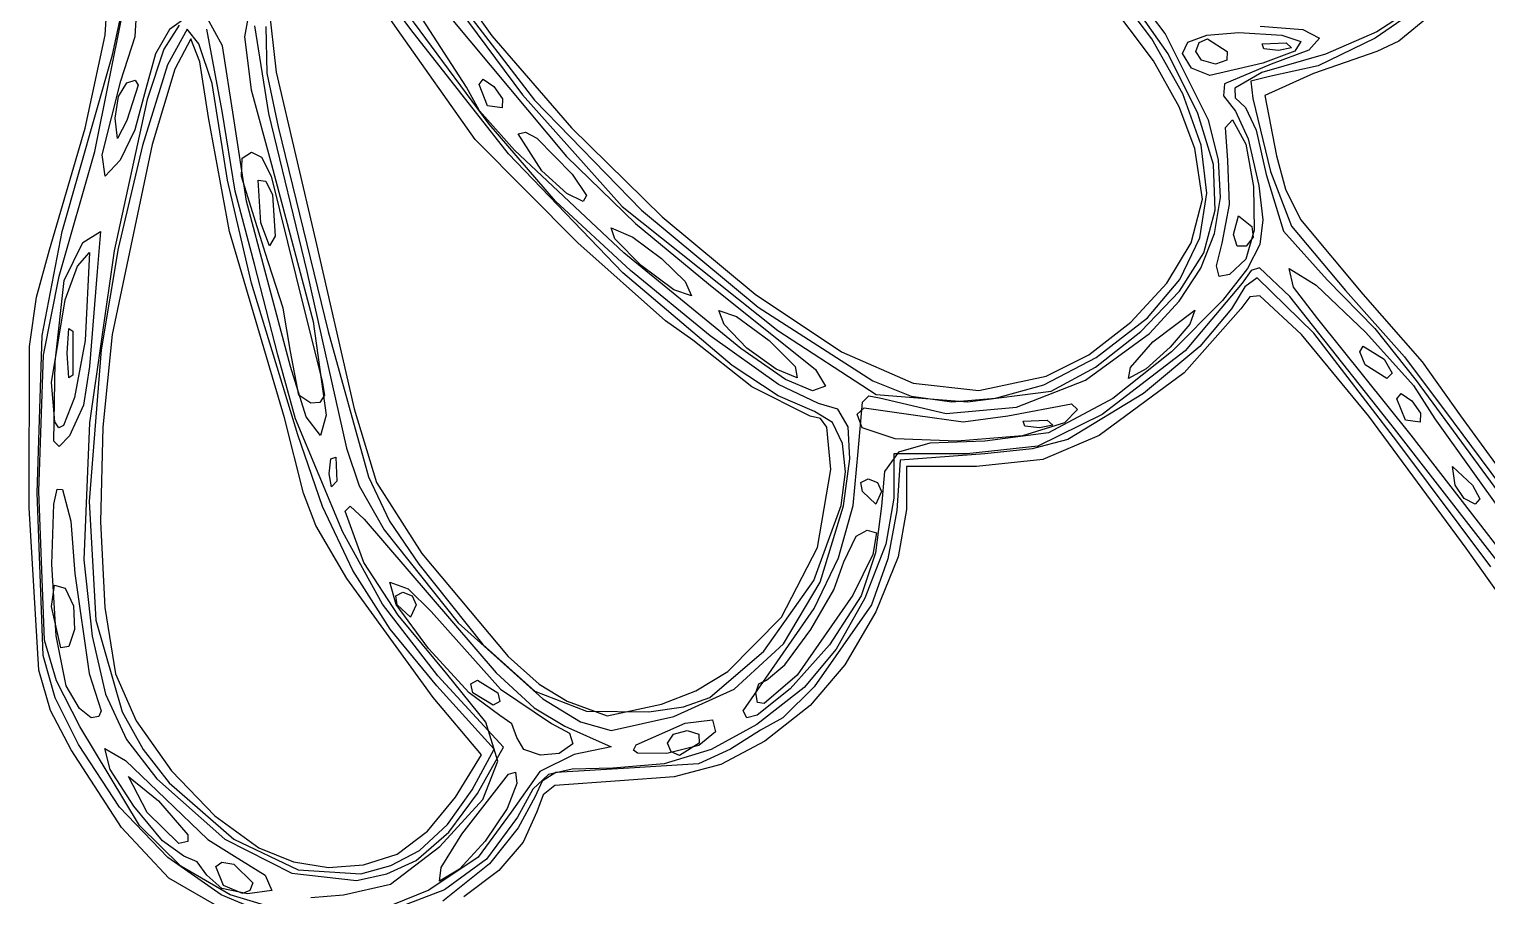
# Model space of a CAD drawing. Extents: x 3 to 111, y 1 to 177.
# Drawn here: x 3.73 to 36.45, y 67.13 to 86.58 of the extents above; entities that cross this region are included whole.
import ezdxf

# ---------------------------------------------------------------- set-up
doc = ezdxf.new("R2010")
doc.units = 0

msp = doc.modelspace()

# ---------------------------------------------------------------- linework, layer by layer
at = {"layer": 'Layer 1', "color": 4}
for p, q in [((12.508564, 86.539654), (10.769972, 88.9)), ((12.001, 86.571667), (10.577414, 88.617778)), ((12.749465, 88.368866), (14.114247, 86.426597)), ((12.297407, 86.573955), (11.226462, 88.014647)), ((12.468443, 88.248439), (14.803515, 85.101444)), ((28.963514, 85.869867), (27.32425, 88.059734)), ((29.231011, 86.478025), (27.925125, 88.214417)), ((5.437139, 86.442683), (5.52316, 87.864069)), ((29.296795, 86.025349), (28.014154, 87.85282)), ((5.604254, 86.002213), (5.926667, 87.520131)), ((13.120262, 87.523159), (15.071648, 84.98708)), ((28.927044, 86.359974), (27.942084, 87.669041)), ((6.112893, 86.41609), (6.160554, 87.295778)), ((8.719168, 87.274922), (8.564802, 86.405129)), ((9.103706, 87.140995), (9.278301, 85.61486)), ((35.157803, 87.216774), (33.944683, 86.375047)), ((34.892186, 87.10841), (33.980445, 86.51523)), ((5.203418, 83.832495), (5.827088, 86.924444)), ((7.27902, 86.853676), (6.882375, 86.572843)), ((8.072163, 86.202871), (7.726801, 86.835553)), ((13.546667, 85.275553), (12.558889, 86.802508)), ((13.206825, 86.818705), (15.790847, 83.71756)), ((35.186172, 86.892976), (34.471019, 86.308759)), ((4.990762, 84.35509), (5.437139, 86.442683)), ((5.785556, 85.415752), (6.112893, 86.41609)), ((6.882375, 86.572843), (6.564156, 86.0247)), ((7.09754, 86.66817), (6.756961, 86.127559)), ((7.276618, 86.574799), (6.836448, 85.779265)), ((7.539471, 86.250204), (7.276618, 86.574799)), ((8.061167, 84.734253), (7.722309, 86.581581)), ((8.564802, 86.405129), (8.716349, 85.219904)), ((8.787045, 86.649225), (9.104313, 84.682161)), ((9.04066, 86.639347), (9.064562, 85.590355)), ((13.744218, 84.102222), (12.001, 86.571667)), ((14.487116, 83.780546), (12.297407, 86.573955)), ((14.055486, 84.444225), (12.508564, 86.539654)), ((14.114247, 86.426597), (15.904108, 84.359743)), ((30.201855, 84.538164), (29.231011, 86.478025)), ((29.737854, 86.285685), (30.163373, 86.445315)), ((30.163373, 86.445315), (30.879906, 86.501111)), ((30.879906, 86.501111), (31.848388, 86.446942)), ((31.360164, 86.642222), (32.319823, 86.568445)), ((31.848388, 86.446942), (32.273999, 86.299711)), ((32.319823, 86.568445), (32.689334, 86.374927)), ((32.689334, 86.374927), (32.456442, 86.103391)), ((33.944683, 86.375047), (32.659676, 85.754919)), ((33.980445, 86.51523), (32.826744, 86.018988)), ((6.756961, 86.127559), (6.381385, 84.998385)), ((7.362704, 86.36), (7.004403, 85.676915)), ((7.561332, 85.841858), (7.362704, 86.36)), ((7.838091, 85.355523), (7.539471, 86.250204)), ((8.316658, 84.616756), (8.072163, 86.202871)), ((29.625294, 85.129493), (28.927044, 86.359974)), ((29.618755, 86.033861), (29.737854, 86.285685)), ((29.915556, 86.077778), (29.993565, 86.277097)), ((30.044803, 85.878458), (29.915556, 86.077778)), ((29.915556, 86.077778), (29.915556, 86.077778)), ((29.993565, 86.277097), (30.181121, 86.36)), ((30.181121, 86.36), (30.621111, 86.077778)), ((30.621111, 86.077778), (30.615053, 85.878458)), ((31.403101, 86.248288), (31.944028, 86.270555)), ((31.403101, 86.248277), (31.403101, 86.248288)), ((31.441577, 86.134402), (31.403101, 86.248277)), ((32.138508, 86.082327), (31.423686, 85.817702)), ((31.773518, 86.100048), (31.441577, 86.134402)), ((32.456442, 86.103391), (31.608889, 85.795556)), ((32.06649, 86.156595), (31.773518, 86.100048)), ((31.944028, 86.270555), (32.06649, 86.156595)), ((32.273999, 86.299711), (32.138508, 86.082327)), ((33.9757, 86.077778), (32.55693, 85.583889)), ((34.471019, 86.308759), (33.9757, 86.077778)), ((4.471417, 82.033505), (5.604254, 86.002213)), ((6.836448, 85.779265), (6.274109, 83.964548)), ((6.564156, 86.0247), (6.351653, 85.240893)), ((7.7554, 84.596111), (7.561332, 85.841858)), ((29.539864, 84.832458), (28.963514, 85.869867)), ((29.963408, 84.686212), (29.296795, 86.025349)), ((29.821482, 85.701482), (29.618755, 86.033861)), ((30.355546, 85.795556), (30.044803, 85.878458)), ((31.423686, 85.817702), (30.234005, 85.534278)), ((30.615053, 85.878458), (30.355546, 85.795556)), ((31.608889, 85.795556), (30.561626, 85.34748)), ((32.826744, 86.018988), (31.3972, 85.601813)), ((32.659676, 85.754919), (31.570981, 85.513333)), ((5.371198, 83.758509), (5.785556, 85.415752)), ((5.926667, 85.372222), (6.114433, 85.436204)), ((6.114433, 85.436204), (6.177022, 85.317557)), ((7.004403, 85.676915), (6.494539, 83.985754)), ((9.064562, 85.590355), (9.318903, 84.382582)), ((9.278301, 85.61486), (10.155862, 81.844444)), ((13.828889, 85.334594), (13.919928, 85.455684)), ((13.919928, 85.455684), (14.162852, 85.29226)), ((30.234005, 85.534278), (29.821482, 85.701482)), ((29.821482, 85.701482), (29.821482, 85.701482)), ((31.3972, 85.601813), (30.793647, 85.254812)), ((31.570981, 85.513333), (31.152953, 85.408555)), ((31.152953, 85.408555), (31.19326, 85.019444)), ((32.55693, 85.583889), (31.467778, 85.09)), ((5.66428, 84.579454), (5.733174, 85.067397)), ((5.733174, 85.067397), (5.926667, 85.372222)), ((6.177022, 85.317557), (5.926667, 84.525556)), ((6.351653, 85.240893), (6.106276, 84.320749)), ((8.184444, 83.191003), (7.838091, 85.355523)), ((8.716349, 85.219904), (9.173562, 83.537778)), ((13.841863, 84.746217), (13.546667, 85.275553)), ((14.017037, 84.854816), (13.828889, 85.334594)), ((14.162852, 85.29226), (14.35588, 85.013564)), ((14.803515, 85.101444), (17.038023, 82.599637)), ((30.03725, 83.975876), (29.625294, 85.129493)), ((30.561626, 85.34748), (30.537853, 85.083465)), ((30.537853, 85.083465), (30.804872, 84.736906)), ((30.793647, 85.254812), (30.80079, 85.036236)), ((31.467778, 85.09), (31.729482, 83.734797)), ((6.381385, 84.998385), (5.637256, 81.603416)), ((14.6281, 83.862935), (13.841863, 84.746217)), ((14.351, 84.812482), (14.017037, 84.854816)), ((14.017037, 84.854816), (14.017037, 84.854816)), ((14.35588, 85.013564), (14.351, 84.812482)), ((15.071648, 84.98708), (17.477291, 82.516066)), ((29.895566, 83.900876), (29.539864, 84.832458)), ((30.80079, 85.036236), (31.028115, 84.817847)), ((31.028115, 84.817847), (31.274482, 84.309922)), ((31.19326, 85.019444), (31.593584, 83.381873)), ((5.714953, 84.124875), (5.66428, 84.579454)), ((5.66428, 84.579454), (5.66428, 84.579454)), ((5.926667, 84.525556), (5.714953, 84.124875)), ((8.228758, 82.038905), (7.7554, 84.596111)), ((8.358763, 82.942726), (8.061167, 84.734253)), ((8.612818, 82.71876), (8.316658, 84.616756)), ((9.104313, 84.682161), (9.963974, 81.138889)), ((15.546297, 82.720807), (14.055486, 84.444225)), ((30.311295, 83.538558), (29.963408, 84.686212)), ((30.423042, 83.646042), (30.201855, 84.538164)), ((30.585905, 84.37231), (30.739261, 84.539749)), ((30.739261, 84.539749), (31.037412, 83.997213)), ((30.804872, 84.736906), (31.094196, 84.112867)), ((4.187325, 81.623027), (4.990762, 84.35509)), ((6.106276, 84.320749), (5.774122, 83.634363)), ((9.318903, 84.382582), (10.445012, 79.790044)), ((16.044662, 81.77884), (13.744218, 84.102222)), ((14.706135, 84.226874), (14.872758, 84.266192)), ((15.241045, 83.395555), (14.706135, 84.226874)), ((14.872758, 84.266192), (15.126745, 84.131886)), ((15.126745, 84.131886), (15.918741, 83.326111)), ((15.904108, 84.359743), (17.936552, 82.362352)), ((30.636904, 83.629102), (30.585905, 84.37231)), ((31.094196, 84.112867), (31.333607, 83.068716)), ((31.274482, 84.309922), (31.493395, 83.319524)), ((4.405174, 81.03285), (5.203418, 83.832495)), ((5.435578, 83.281963), (5.371198, 83.758509)), ((6.494539, 83.985754), (5.593326, 79.727778)), ((6.274109, 83.964548), (5.730617, 81.656389)), ((8.514298, 83.68522), (8.718694, 83.82)), ((8.718694, 83.82), (8.946921, 83.703172)), ((17.055829, 81.108973), (14.487116, 83.780546)), ((17.077583, 81.557919), (14.6281, 83.862935)), ((30.069454, 82.764374), (29.895566, 83.900876)), ((30.163327, 82.897398), (30.03725, 83.975876)), ((31.037412, 83.997213), (31.211393, 83.048082)), ((5.774122, 83.634363), (5.435578, 83.281963)), ((8.497067, 83.272439), (8.514298, 83.68522)), ((8.946921, 83.703172), (9.161782, 83.27673)), ((9.173562, 83.537778), (10.104718, 80.015477)), ((15.790847, 83.71756), (17.341487, 82.213309)), ((30.352083, 82.517512), (30.311295, 83.538558)), ((30.467698, 82.798691), (30.423042, 83.646042)), ((30.669674, 82.639004), (30.636904, 83.629102)), ((31.729482, 83.734797), (31.930652, 82.986123)), ((8.725346, 80.876563), (8.184444, 83.191003)), ((9.031111, 81.562222), (8.497067, 83.272439)), ((8.933875, 82.230524), (8.869622, 83.188141)), ((8.869622, 83.188141), (9.042513, 83.168514)), ((9.042513, 83.168514), (9.192238, 82.860648)), ((9.161782, 83.27673), (9.714629, 81.03927)), ((15.797764, 82.892766), (15.241045, 83.395555)), ((15.241045, 83.395555), (15.241045, 83.395555)), ((15.918741, 83.326111), (16.238623, 82.847591)), ((31.493395, 83.319524), (31.881773, 82.043982)), ((31.593584, 83.381873), (32.066876, 82.155743)), ((8.788868, 81.306374), (8.358763, 82.942726)), ((9.192238, 82.860648), (9.253701, 81.931485)), ((16.164293, 82.706627), (15.797764, 82.892766)), ((16.238623, 82.847591), (16.164293, 82.706627)), ((30.003941, 81.892337), (30.163327, 82.897398)), ((30.33554, 81.990786), (30.467698, 82.798691)), ((31.211393, 83.048082), (31.225072, 82.064484)), ((31.333607, 83.068716), (31.421724, 82.296347)), ((31.930652, 82.986123), (32.268175, 82.30277)), ((9.05293, 81.057747), (8.612818, 82.71876)), ((17.226559, 81.162109), (15.546297, 82.720807)), ((17.038023, 82.599637), (20.533441, 79.815629)), ((17.477291, 82.516066), (20.090548, 80.338559)), ((29.813989, 81.78421), (30.069454, 82.764374)), ((30.0974, 81.558195), (30.352083, 82.517512)), ((30.509436, 81.773889), (30.669674, 82.639004)), ((9.122842, 81.716125), (8.933875, 82.230524)), ((8.933875, 82.230524), (8.933875, 82.230524)), ((16.87495, 81.869976), (16.792222, 82.120757)), ((16.792222, 82.120757), (17.280181, 81.912106)), ((17.341487, 82.213309), (18.975948, 80.865085)), ((17.936552, 82.362352), (20.029082, 80.628473)), ((30.762222, 81.968899), (30.877139, 82.390228)), ((30.877139, 82.390228), (31.173502, 82.146168)), ((31.173502, 82.146168), (31.203922, 81.908548)), ((31.421724, 82.296347), (31.356615, 81.741338)), ((32.066876, 82.155743), (33.276752, 80.714404)), ((32.268175, 82.30277), (33.663275, 80.633223)), ((4.020201, 79.702372), (4.471417, 82.033505)), ((4.518453, 80.934153), (4.933132, 81.793218)), ((4.933132, 81.793218), (5.33634, 82.037574)), ((5.33634, 82.037574), (5.259606, 81.138889)), ((9.46509, 77.855456), (8.228758, 82.038905)), ((9.253701, 81.931485), (9.122842, 81.716125)), ((10.155862, 81.844444), (11.023284, 78.05584)), ((17.47016, 81.271392), (16.87495, 81.869976)), ((17.280181, 81.912106), (17.92713, 81.433768)), ((29.559508, 80.958968), (30.003941, 81.892337)), ((30.026287, 81.217001), (30.33554, 81.990786)), ((30.846477, 81.710229), (30.762222, 81.968899)), ((30.762222, 81.968899), (30.762222, 81.968899)), ((31.225072, 82.064484), (31.042316, 81.418549)), ((31.203922, 81.908548), (31.049047, 81.706178)), ((31.881773, 82.043982), (32.865015, 80.952343)), ((3.894367, 80.56025), (4.187325, 81.623027)), ((4.819256, 81.256121), (5.082173, 81.562222)), ((5.082173, 81.562222), (4.985757, 79.586667)), ((5.637256, 81.603416), (5.089183, 77.741412)), ((5.730617, 81.656389), (5.346983, 79.380529)), ((9.42975, 80.319046), (9.031111, 81.562222)), ((18.013542, 80.034119), (16.044662, 81.77884)), ((19.70289, 79.407275), (17.077583, 81.557919)), ((29.2648, 80.878984), (29.813989, 81.78421)), ((29.550503, 80.698103), (30.0974, 81.558195)), ((30.37766, 81.268789), (30.509436, 81.773889)), ((30.509436, 81.773889), (30.509436, 81.773889)), ((31.049047, 81.706178), (30.846477, 81.710229)), ((31.356615, 81.741338), (31.075312, 81.205386)), ((4.541944, 80.503219), (4.819256, 81.256121)), ((5.259606, 81.138889), (5.083106, 79.005608)), ((9.313333, 79.269838), (8.788868, 81.306374)), ((9.963974, 81.138889), (10.855399, 77.172061)), ((19.018227, 79.693957), (17.226559, 81.162109)), ((18.197838, 80.723809), (17.47016, 81.271392)), ((17.47016, 81.271392), (17.47016, 81.271392)), ((17.92713, 81.433768), (18.458331, 80.917646)), ((29.539659, 80.472009), (30.026287, 81.217001)), ((30.443932, 81.02694), (30.37766, 81.268789)), ((31.075312, 81.205386), (30.514846, 80.490184)), ((31.042316, 81.418549), (30.676176, 81.069731)), ((31.156551, 81.16305), (30.954133, 80.878508)), ((31.344974, 81.223616), (31.156551, 81.16305)), ((32.026916, 80.574444), (31.344974, 81.223616)), ((32.107578, 80.784549), (32.010977, 81.205217)), ((32.010977, 81.205217), (32.617366, 80.835457)), ((4.054838, 79.25935), (4.405174, 81.03285)), ((4.317125, 79.112107), (4.518453, 80.934153)), ((9.760197, 77.47), (8.725346, 80.876563)), ((9.595556, 79.007806), (9.05293, 81.057747)), ((9.714629, 81.03927), (10.306973, 78.669444)), ((19.511009, 79.025426), (17.055829, 81.108973)), ((18.458331, 80.917646), (18.599049, 80.595642)), ((18.975948, 80.865085), (21.377525, 78.935798)), ((28.45938, 80.004851), (29.2648, 80.878984)), ((28.830442, 80.09557), (29.559508, 80.958968)), ((30.954133, 80.878508), (29.675462, 79.355318)), ((30.676176, 81.069731), (30.443932, 81.02694)), ((31.294335, 80.997778), (31.016377, 80.793824)), ((32.568702, 79.755881), (31.294335, 80.997778)), ((32.617366, 80.835457), (33.729667, 79.772547)), ((32.865015, 80.952343), (33.93543, 79.862926)), ((3.737472, 79.454256), (3.894367, 80.56025)), ((4.233333, 78.649407), (4.541944, 80.503219)), ((18.599049, 80.595642), (18.197838, 80.723809)), ((20.029082, 80.628473), (21.962227, 79.334047)), ((28.68257, 79.791545), (29.550503, 80.698103)), ((30.514846, 80.490184), (29.369523, 79.334921)), ((31.016377, 80.793824), (30.715994, 80.303463)), ((31.125924, 80.572077), (30.929831, 80.302444)), ((31.349903, 80.594206), (31.125924, 80.572077)), ((32.291065, 79.721021), (31.349903, 80.594206)), ((34.379083, 77.611111), (32.026916, 80.574444)), ((32.652135, 80.076328), (32.107578, 80.784549)), ((33.276752, 80.714404), (34.601621, 79.21971)), ((33.663275, 80.633223), (34.996395, 79.108845)), ((9.595556, 79.341035), (9.42975, 80.319046)), ((19.329247, 79.949674), (19.208779, 80.262363)), ((19.208779, 80.262363), (19.605887, 80.131227)), ((20.090548, 80.338559), (22.664774, 78.683)), ((28.875372, 79.750485), (29.539659, 80.472009)), ((28.951295, 79.563149), (29.89315, 80.26759)), ((30.929831, 80.302444), (29.657055, 78.86347)), ((29.89315, 80.26759), (29.779968, 79.9572)), ((30.715994, 80.303463), (30.00535, 79.457465)), ((4.581032, 79.304444), (4.618945, 79.856983)), ((4.618945, 79.856983), (4.710099, 79.798333)), ((10.104718, 80.015477), (10.395117, 77.911432)), ((18.626667, 79.595867), (18.013542, 80.034119)), ((19.841849, 79.421547), (19.329247, 79.949674)), ((19.605887, 80.131227), (20.337668, 79.592286)), ((27.5171, 79.271597), (28.45938, 80.004851)), ((27.676474, 79.204895), (28.830442, 80.09557)), ((29.779968, 79.9572), (29.340112, 79.440058)), ((34.749511, 77.465755), (32.652135, 80.076328)), ((33.93543, 79.862926), (34.862835, 78.694565)), ((3.914853, 76.170175), (4.020201, 79.702372)), ((4.710099, 79.798333), (4.710099, 78.810556)), ((4.985757, 79.586667), (4.748541, 78.311358)), ((5.593326, 79.727778), (5.386894, 77.641333)), ((10.445012, 79.790044), (11.344661, 76.529683)), ((19.948745, 78.546998), (18.626667, 79.595867)), ((20.549242, 78.602917), (19.018227, 79.693957)), ((20.337668, 79.592286), (20.923803, 79.00319)), ((20.533441, 79.815629), (22.743855, 78.378877)), ((27.443424, 78.699899), (28.875372, 79.750485)), ((27.664336, 78.992879), (28.68257, 79.791545)), ((28.452217, 78.9818), (28.951295, 79.563149)), ((28.951295, 79.563149), (28.951295, 79.563149)), ((33.802808, 77.893333), (32.291065, 79.721021)), ((34.427575, 77.328889), (32.568702, 79.755881)), ((33.729667, 79.772547), (34.799324, 78.582814)), ((3.731383, 75.837471), (3.737472, 79.454256)), ((3.951111, 76.205385), (4.054838, 79.25935)), ((4.618945, 78.751906), (4.581032, 79.304444)), ((4.581032, 79.304444), (4.581032, 79.304444)), ((5.346983, 79.380529), (5.077504, 75.972682)), ((9.712403, 77.832354), (9.313333, 79.269838)), ((9.783704, 78.363705), (9.595556, 79.341035)), ((20.708907, 78.71696), (19.70289, 79.407275)), ((20.500098, 78.943569), (19.841849, 79.421547)), ((19.841849, 79.421547), (19.841849, 79.421547)), ((21.962227, 79.334047), (23.573454, 78.630144)), ((26.50794, 78.591497), (27.676474, 79.204895)), ((26.55733, 78.789008), (27.5171, 79.271597)), ((29.675462, 79.355318), (27.814191, 77.929235)), ((29.369523, 79.334921), (28.0519, 78.29193)), ((30.00535, 79.457465), (28.741017, 78.398463)), ((29.340112, 79.440058), (28.805541, 78.954785)), ((33.598449, 79.334107), (33.669529, 79.464779)), ((33.713951, 79.040998), (33.598449, 79.334107)), ((33.669529, 79.464779), (34.143228, 79.170155)), ((34.601621, 79.21971), (35.691727, 77.765865)), ((4.286736, 77.330633), (4.317125, 79.112107)), ((4.317125, 79.112107), (4.317125, 79.112107)), ((5.083106, 79.005608), (4.951802, 78.13533)), ((9.948333, 77.878452), (9.595556, 79.007806)), ((20.542105, 78.349845), (19.511009, 79.025426)), ((20.970738, 78.75147), (20.500098, 78.943569)), ((20.923803, 79.00319), (20.970738, 78.75147)), ((21.377525, 78.935798), (21.608024, 78.561807)), ((26.666539, 78.456463), (27.664336, 78.992879)), ((29.657055, 78.86347), (27.748634, 77.458655)), ((28.408212, 78.74), (28.452217, 78.9818)), ((28.805541, 78.954785), (28.408212, 78.74)), ((34.200101, 78.74), (33.713951, 79.040998)), ((33.713951, 79.040998), (33.713951, 79.040998)), ((34.143228, 79.170155), (34.325318, 78.854494)), ((34.325318, 78.854494), (34.200101, 78.74)), ((34.996395, 79.108845), (35.853508, 77.896204)), ((4.311016, 77.766353), (4.233333, 78.649407)), ((4.233333, 78.649407), (4.233333, 78.649407)), ((4.710099, 78.810556), (4.618945, 78.751906)), ((10.306973, 78.669444), (10.358513, 78.365515)), ((21.263861, 77.893333), (19.948745, 78.546998)), ((21.447547, 78.175556), (20.549242, 78.602917)), ((21.311796, 78.457778), (20.708907, 78.71696)), ((21.608024, 78.561807), (21.311796, 78.457778)), ((22.664774, 78.683), (23.52574, 78.340315)), ((23.573454, 78.630144), (25.044557, 78.465539)), ((25.044557, 78.465539), (26.55733, 78.789008)), ((25.423971, 78.29512), (26.50794, 78.591497)), ((25.889965, 78.092088), (27.443424, 78.699899)), ((26.50794, 78.591497), (26.50794, 78.591497)), ((26.55733, 78.789008), (26.55733, 78.789008)), ((34.799324, 78.582814), (35.277778, 77.832588)), ((34.862835, 78.694565), (37.176411, 75.536137)), ((4.748541, 78.311358), (4.50319, 77.679129)), ((10.050463, 78.185525), (9.783704, 78.363705)), ((9.783704, 78.363705), (9.783704, 78.363705)), ((10.257538, 78.195168), (10.050463, 78.185525)), ((10.358513, 78.365515), (10.257538, 78.195168)), ((21.360115, 77.99609), (20.542105, 78.349845)), ((22.339193, 77.096578), (22.432482, 78.208263)), ((22.432482, 78.208263), (22.575841, 78.350467)), ((22.575841, 78.350467), (22.816688, 78.300114)), ((22.743855, 78.378877), (24.792206, 78.216555)), ((22.816688, 78.300114), (24.314537, 77.950883)), ((23.52574, 78.340315), (24.437688, 78.211207)), ((24.437688, 78.211207), (25.423971, 78.29512)), ((24.792206, 78.216555), (26.666539, 78.456463)), ((28.0519, 78.29193), (26.613728, 77.518078)), ((26.666539, 78.456463), (26.666539, 78.456463)), ((28.741017, 78.398463), (27.041989, 77.36715)), ((34.431111, 78.279038), (34.52215, 78.400128)), ((34.61926, 77.79926), (34.431111, 78.279038)), ((34.52215, 78.400128), (34.765073, 78.236705)), ((34.765073, 78.236705), (34.958103, 77.958009)), ((4.951802, 78.13533), (4.640492, 77.453386)), ((9.948334, 77.878452), (9.948333, 77.878452)), ((10.268311, 77.455889), (9.948334, 77.878452)), ((10.395117, 77.911432), (10.268311, 77.455889)), ((11.023284, 78.05584), (11.528889, 76.405281)), ((21.489519, 77.836789), (21.263861, 77.893333)), ((21.762824, 77.747154), (21.360115, 77.99609)), ((21.88205, 78.050045), (21.447547, 78.175556)), ((22.114084, 77.64943), (21.88205, 78.050045)), ((22.317719, 77.932953), (22.474694, 78.079974)), ((22.425062, 77.629887), (22.317719, 77.932953)), ((22.474694, 78.079974), (23.623188, 77.915812)), ((23.623188, 77.915812), (24.692821, 77.761638)), ((24.314537, 77.950883), (25.889965, 78.092088)), ((24.692821, 77.761638), (25.695924, 77.89727)), ((25.695924, 77.89727), (27.127764, 78.166887)), ((27.814191, 77.929235), (26.372075, 77.215357)), ((27.257501, 78.040475), (26.968837, 77.743256)), ((27.127764, 78.166887), (27.257501, 78.040475)), ((35.981493, 74.93), (33.802808, 77.893333)), ((34.958103, 77.958009), (34.953222, 77.756927)), ((35.853508, 77.896204), (37.401785, 75.776667)), ((4.396624, 77.628036), (4.311016, 77.766353)), ((4.50319, 77.679129), (4.396624, 77.628036)), ((5.089183, 77.741412), (4.961196, 74.670516)), ((5.386894, 77.641333), (5.331968, 75.519215)), ((9.888765, 76.162123), (9.46509, 77.855456)), ((10.770737, 75.287683), (9.712403, 77.832354)), ((21.632139, 77.642595), (21.489519, 77.836789)), ((21.724913, 76.693889), (21.632139, 77.642595)), ((21.989468, 77.280633), (21.762824, 77.747154)), ((22.152429, 76.937587), (22.114084, 77.64943)), ((23.165543, 77.382279), (22.425062, 77.629896)), ((22.425062, 77.629896), (22.425062, 77.629887)), ((26.968837, 77.743256), (26.026508, 77.453655)), ((26.04088, 77.781621), (26.581806, 77.803889)), ((26.04088, 77.78161), (26.04088, 77.781621)), ((26.079355, 77.667735), (26.04088, 77.78161)), ((26.411296, 77.633381), (26.079355, 77.667735)), ((26.704267, 77.689929), (26.411296, 77.633381)), ((26.581806, 77.803889), (26.704267, 77.689929)), ((37.186853, 73.987434), (34.379083, 77.611111)), ((34.953222, 77.756927), (34.61926, 77.79926)), ((34.61926, 77.79926), (34.61926, 77.79926)), ((35.277778, 77.832588), (36.855933, 75.627746)), ((35.691727, 77.765865), (37.374472, 75.494444)), ((4.403995, 77.213491), (4.286736, 77.330633)), ((4.640492, 77.453386), (4.403995, 77.213491)), ((10.312936, 75.862341), (9.760197, 77.47)), ((22.050269, 76.644893), (21.989468, 77.280633)), ((24.562384, 77.328431), (23.165543, 77.382279)), ((23.947109, 77.283708), (23.245768, 77.087129)), ((25.182204, 77.328889), (23.947109, 77.283708)), ((26.026508, 77.453655), (24.562384, 77.328431)), ((26.372075, 77.215357), (24.780302, 77.046667)), ((26.613728, 77.518078), (25.182204, 77.328889)), ((27.041989, 77.36715), (26.242245, 77.159772)), ((27.748634, 77.458655), (26.481879, 76.919054)), ((36.540748, 74.506667), (34.427575, 77.328889)), ((37.109146, 74.422635), (34.749511, 77.465755)), ((10.464503, 76.599816), (10.498854, 76.931757)), ((10.498854, 76.931757), (10.612732, 76.970232)), ((10.612732, 76.970232), (10.635013, 76.429306)), ((10.855399, 77.172061), (11.138295, 76.327208)), ((22.005864, 75.878391), (22.152429, 76.937587)), ((22.22337, 75.884235), (22.339193, 77.096578)), ((23.245768, 77.087129), (22.932094, 76.6476)), ((24.780302, 77.046667), (23.142222, 77.046667)), ((23.142222, 77.046667), (23.142222, 76.049508)), ((23.283333, 76.905556), (23.20365, 75.776667)), ((25.182861, 77.046667), (23.283333, 76.905556)), ((26.481879, 76.919054), (24.996967, 76.764444)), ((26.242245, 77.159772), (25.182861, 77.046667)), ((10.464504, 76.599816), (10.464503, 76.599816)), ((10.521052, 76.306844), (10.464504, 76.599816)), ((21.425327, 74.94515), (21.724913, 76.693889)), ((21.955445, 75.8883), (22.050269, 76.644893)), ((22.932094, 76.6476), (22.86, 75.873568)), ((24.996967, 76.764444), (23.424444, 76.764444)), ((23.424444, 76.764444), (23.424444, 75.799854)), ((35.740162, 76.341111), (35.675412, 76.764444)), ((35.675412, 76.764444), (36.124444, 76.341111)), ((4.284495, 75.920096), (4.363816, 76.256677)), ((4.363816, 76.256677), (4.483406, 76.242356)), ((4.483406, 76.242356), (4.664078, 75.532454)), ((10.635013, 76.429306), (10.521052, 76.306844)), ((11.138295, 76.327208), (11.699641, 75.340533)), ((11.344661, 76.529683), (11.822817, 75.536882)), ((11.528889, 76.405281), (12.547317, 74.810284)), ((22.401276, 76.399319), (22.561122, 76.482222)), ((22.436667, 76.2), (22.401276, 76.399319)), ((22.561122, 76.482222), (22.772205, 76.399319)), ((22.772205, 76.399319), (22.86, 76.2)), ((35.939076, 76.042132), (35.740162, 76.341111)), ((35.740162, 76.341111), (35.740162, 76.341111)), ((36.124444, 76.341111), (36.294706, 76.037942)), ((4.042648, 72.523534), (3.914853, 76.170175)), ((4.072741, 72.866015), (3.951111, 76.205385)), ((4.239989, 74.573311), (4.284495, 75.920096)), ((5.077504, 75.972682), (5.227514, 73.313397)), ((10.166464, 75.436897), (9.888765, 76.162123)), ((22.735545, 75.917778), (22.436667, 76.2)), ((22.436667, 76.2), (22.436667, 76.2)), ((22.86, 76.2), (22.735545, 75.917778)), ((23.142222, 76.049508), (22.961131, 75.01511)), ((36.189195, 75.917778), (35.939076, 76.042132)), ((36.294706, 76.037942), (36.189195, 75.917778)), ((3.947945, 72.194412), (3.731383, 75.837471)), ((10.99321, 74.430334), (10.312936, 75.862341)), ((10.825647, 75.762528), (10.934942, 75.875118)), ((11.239362, 74.604572), (10.825647, 75.762528)), ((10.934942, 75.875118), (11.253646, 75.583567)), ((11.253646, 75.583567), (14.213483, 72.13207)), ((21.339801, 74.20601), (21.955445, 75.8883)), ((21.487564, 74.169185), (22.005864, 75.878391)), ((21.894081, 74.712684), (22.22337, 75.884235)), ((22.86, 75.873568), (22.726365, 74.8224)), ((23.20365, 75.776667), (23.004975, 74.689229)), ((23.424444, 75.799854), (23.234138, 74.737379)), ((4.664078, 75.532454), (4.759432, 74.360659)), ((5.331968, 75.519215), (5.426261, 73.596378)), ((10.860319, 74.24721), (10.166464, 75.436897)), ((11.662088, 73.673369), (10.770737, 75.287683)), ((11.699641, 75.340533), (13.363188, 73.255827)), ((11.822817, 75.536882), (12.474797, 74.570596)), ((22.29542, 75.199313), (22.538095, 75.331508)), ((22.538095, 75.331508), (22.750804, 75.274382)), ((22.750804, 75.274382), (22.666578, 74.78999)), ((20.618293, 73.383635), (21.425327, 74.94515)), ((22.013333, 74.62507), (22.29542, 75.199313)), ((22.961131, 75.01511), (22.491132, 73.807906)), ((37.688348, 72.527935), (35.981493, 74.93)), ((4.961196, 74.670516), (5.142863, 72.954309)), ((12.016569, 73.423788), (11.239362, 74.604572)), ((12.547317, 74.810284), (14.483799, 72.495495)), ((21.34992, 73.578212), (21.894081, 74.712684)), ((21.789828, 73.993416), (22.013333, 74.62507)), ((22.666578, 74.78999), (22.218487, 73.875138)), ((22.726365, 74.8224), (22.405071, 73.857652)), ((23.004975, 74.689229), (22.639205, 73.66)), ((23.234138, 74.737379), (22.736344, 73.501062)), ((4.336555, 72.960169), (4.239989, 74.573311)), ((4.759432, 74.360659), (5.078126, 72.112708)), ((11.836565, 73.10976), (10.99321, 74.430334)), ((12.474797, 74.570596), (13.91148, 72.765944)), ((4.233333, 73.622371), (4.303889, 74.101989)), ((4.303889, 74.101989), (4.53945, 74.031218)), ((4.53945, 74.031218), (4.7279, 73.631785)), ((12.798294, 71.575182), (10.860319, 74.24721)), ((11.971008, 73.667251), (11.826533, 74.168474)), ((11.826533, 74.168474), (12.23508, 74.019836)), ((11.959054, 73.859319), (12.1189, 73.942222)), ((12.1189, 73.942222), (12.329982, 73.859319)), ((12.23508, 74.019836), (12.757934, 73.509338)), ((20.224293, 72.620686), (21.339801, 74.20601)), ((20.659127, 72.783896), (21.487564, 74.169185)), ((21.273083, 73.103621), (21.789828, 73.993416)), ((4.445, 72.692466), (4.233333, 73.622371)), ((4.7279, 73.631785), (4.751117, 73.101313)), ((12.902591, 72.064406), (11.662088, 73.673369)), ((11.994444, 73.66), (11.959054, 73.859319)), ((12.69751, 72.675393), (11.971008, 73.667251)), ((12.293323, 73.377778), (11.994444, 73.66)), ((11.994444, 73.66), (11.994444, 73.66)), ((12.417778, 73.66), (12.293323, 73.377778)), ((12.329982, 73.859319), (12.417778, 73.66)), ((22.218487, 73.875138), (20.967176, 72.075054)), ((22.639205, 73.66), (21.350931, 71.819378)), ((22.405071, 73.857652), (21.691085, 72.757752)), ((22.491132, 73.807906), (21.842134, 72.65929)), ((5.227514, 73.313397), (5.819666, 71.258791)), ((5.426261, 73.596378), (5.667488, 72.107778)), ((13.106803, 72.109457), (12.016569, 73.423788)), ((12.757934, 73.509338), (14.311717, 71.760594)), ((19.413619, 72.161297), (20.618293, 73.383635)), ((20.589481, 72.477105), (21.34992, 73.578212)), ((22.736344, 73.501062), (22.040749, 72.313669)), ((4.560856, 71.838834), (4.336555, 72.960169)), ((4.751117, 73.101313), (4.622234, 72.723902)), ((12.878548, 71.836399), (11.836565, 73.10976)), ((13.363188, 73.255827), (15.257046, 71.546171)), ((20.693754, 72.309949), (21.273083, 73.103621)), ((4.345914, 71.954648), (4.072741, 72.866015)), ((4.622234, 72.723902), (4.445, 72.692466)), ((4.445, 72.692466), (4.445, 72.692466)), ((5.142863, 72.954309), (5.444856, 71.655015)), ((13.605075, 71.680422), (12.69751, 72.675393)), ((13.91148, 72.765944), (15.083303, 71.719404)), ((19.553427, 71.763414), (20.659127, 72.783896)), ((21.691085, 72.757752), (20.813647, 71.768457)), ((21.842134, 72.65929), (21.124047, 71.800655)), ((4.314965, 71.572455), (4.042648, 72.523534)), ((14.483799, 72.495495), (15.176809, 71.874705)), ((19.00846, 71.578978), (20.224293, 72.620686)), ((19.755556, 71.277661), (20.589481, 72.477105)), ((20.224293, 72.620686), (20.224293, 72.620686)), ((20.282497, 71.966667), (20.693754, 72.309949)), ((22.040749, 72.313669), (21.257038, 71.397966)), ((4.20952, 71.287291), (3.947945, 72.194412)), ((5.078126, 72.112708), (5.344235, 71.276152)), ((5.667488, 72.107778), (6.133269, 71.05589)), ((14.375181, 70.458999), (12.902591, 72.064406)), ((13.98234, 71.021999), (13.106803, 72.109457)), ((14.213483, 72.13207), (15.068327, 71.346741)), ((18.696481, 71.724806), (19.413619, 72.161297)), ((20.967176, 72.075054), (20.225997, 71.442989)), ((4.868333, 70.929472), (4.345914, 71.954648)), ((4.861765, 71.331157), (4.560856, 71.838834)), ((4.560856, 71.838834), (4.560856, 71.838834)), ((5.444856, 71.655015), (5.913506, 70.63308)), ((14.165342, 70.417913), (12.878548, 71.836399)), ((14.292739, 71.169863), (13.605075, 71.680422)), ((13.647494, 71.883764), (13.795577, 71.966667)), ((13.687778, 71.684444), (13.647494, 71.883764)), ((14.144423, 71.402222), (13.687778, 71.684444)), ((13.687778, 71.684444), (13.687778, 71.684444)), ((13.795577, 71.966667), (14.252222, 71.684444)), ((14.252222, 71.684444), (14.292506, 71.485125)), ((14.311717, 71.760594), (15.455765, 70.990954)), ((15.083303, 71.719404), (16.241896, 71.269381)), ((15.176809, 71.874705), (15.804444, 71.491292)), ((17.921111, 71.430092), (18.696481, 71.724806)), ((18.203333, 71.148626), (19.553427, 71.763414)), ((20.037778, 71.684444), (20.109664, 71.883764)), ((20.079316, 71.461482), (20.037778, 71.684444)), ((20.037778, 71.684444), (20.037778, 71.684444)), ((21.124047, 71.800655), (20.064566, 70.969366)), ((20.813647, 71.768457), (20.069542, 71.178761)), ((20.109664, 71.883764), (20.282497, 71.966667)), ((21.350931, 71.819378), (20.647049, 71.120875)), ((4.837006, 70.524678), (4.314965, 71.572455)), ((5.125301, 71.12), (4.861765, 71.331157)), ((13.884366, 70.28861), (12.798294, 71.575182)), ((14.292506, 71.485125), (14.144423, 71.402222)), ((15.068327, 71.346741), (15.75629, 70.930158)), ((15.257046, 71.546171), (16.106281, 71.028307)), ((15.804444, 71.491292), (16.70331, 71.166652)), ((16.70331, 71.166652), (17.921111, 71.430092)), ((17.638889, 71.254281), (18.41521, 71.365224)), ((17.921111, 71.430092), (17.921111, 71.430092)), ((18.41521, 71.365224), (19.00846, 71.578978)), ((20.225997, 71.442989), (20.079316, 71.461482)), ((21.257038, 71.397966), (20.240209, 70.59784)), ((4.67486, 70.404934), (4.20952, 71.287291)), ((5.293759, 71.147535), (5.125301, 71.12)), ((5.344235, 71.276152), (5.293759, 71.147535)), ((5.819666, 71.258791), (6.288625, 70.413279)), ((6.133269, 71.05589), (6.926981, 69.931967)), ((14.253335, 70.147819), (13.98234, 71.021999)), ((14.563103, 70.987142), (14.292739, 71.169863)), ((16.106281, 71.028307), (16.792222, 70.83979)), ((16.241896, 71.269381), (17.638889, 71.254281)), ((16.792222, 70.83979), (18.203333, 71.148626)), ((17.356667, 70.515463), (18.451795, 70.998749)), ((18.203333, 71.148626), (18.203333, 71.148626)), ((18.451795, 70.998749), (19.066252, 71.074624)), ((19.066252, 71.074624), (19.135616, 70.807052)), ((19.840235, 71.124074), (19.755556, 71.277661)), ((19.755556, 71.277661), (19.755556, 71.277661)), ((20.069542, 71.178761), (19.840235, 71.124074)), ((20.647049, 71.120875), (20.14289, 70.840783)), ((6.210111, 68.701381), (4.868333, 70.929472)), ((14.675556, 70.675974), (14.563103, 70.987142)), ((14.8359, 70.408009), (14.675556, 70.675974)), ((14.675556, 70.675974), (14.675556, 70.675974)), ((15.455765, 70.990954), (15.85958, 70.777139)), ((15.75629, 70.930158), (16.792222, 70.469235)), ((15.85958, 70.777139), (15.932998, 70.535236)), ((18.062222, 70.555556), (18.191469, 70.754875)), ((18.191469, 70.754875), (18.502211, 70.837778)), ((18.502211, 70.837778), (18.761717, 70.754875)), ((19.135616, 70.807052), (18.760675, 70.503137)), ((18.761717, 70.754875), (18.767778, 70.555556)), ((20.064566, 70.969366), (19.038328, 70.408285)), ((20.14289, 70.840783), (19.473333, 70.414444)), ((5.800337, 68.662903), (4.67486, 70.404934)), ((5.757429, 69.115334), (4.837006, 70.524678)), ((5.552843, 69.9594), (5.430631, 70.435817)), ((5.430631, 70.435817), (5.892302, 70.16551)), ((5.913506, 70.63308), (6.595144, 69.748953)), ((6.288625, 70.413279), (6.876614, 69.664981)), ((13.67323, 69.504117), (14.165342, 70.417913)), ((13.793212, 69.423523), (14.375181, 70.458999)), ((15.207928, 70.283031), (14.8359, 70.408009)), ((15.932998, 70.535236), (15.62813, 70.31934)), ((16.792222, 70.469235), (15.964379, 70.300729)), ((17.293501, 70.397551), (17.356667, 70.515463)), ((17.386381, 70.32631), (17.293501, 70.397551)), ((17.356667, 70.515463), (17.356667, 70.515463)), ((19.038328, 70.408285), (17.982737, 70.091003)), ((18.760675, 70.503137), (18.040488, 70.323766)), ((18.140232, 70.356236), (18.062222, 70.555556)), ((18.062222, 70.555556), (18.062222, 70.555556)), ((18.327789, 70.273333), (18.140232, 70.356236)), ((18.767778, 70.555556), (18.327789, 70.273333)), ((19.473333, 70.414444), (18.754714, 70.090104)), ((20.240209, 70.59784), (19.258898, 70.076799)), ((5.892302, 70.16551), (6.788468, 69.301814)), ((13.299114, 69.341653), (13.884366, 70.28861)), ((13.91158, 69.285507), (14.253335, 70.147819)), ((15.964379, 70.300729), (15.192425, 69.912758)), ((15.62813, 70.31934), (15.207928, 70.283031)), ((17.982737, 70.091003), (16.835202, 69.991111)), ((18.754714, 70.090104), (17.200017, 69.991111)), ((18.040488, 70.323766), (17.386381, 70.32631)), ((19.258898, 70.076799), (18.210132, 69.794071)), ((6.079052, 69.138352), (5.552843, 69.9594)), ((6.382458, 68.993405), (5.958469, 69.803622)), ((5.958469, 69.803622), (6.632222, 69.259899)), ((6.595144, 69.748953), (8.124146, 68.40007)), ((6.926981, 69.931967), (7.896575, 68.920172)), ((13.446178, 68.509444), (14.490677, 69.854382)), ((14.490677, 69.854382), (14.644644, 69.901857)), ((15.192425, 69.912758), (14.553268, 69.003333)), ((14.644644, 69.901857), (14.675556, 69.645877)), ((15.385963, 69.846606), (15.039416, 69.519409)), ((15.244506, 69.699019), (15.086774, 69.356111)), ((15.55301, 69.890223), (15.244506, 69.699019)), ((15.921012, 69.97127), (15.385963, 69.846606)), ((16.990939, 69.708889), (15.533465, 69.601886)), ((17.200017, 69.991111), (15.55301, 69.890223)), ((16.835202, 69.991111), (15.921012, 69.97127)), ((18.210132, 69.794071), (16.990939, 69.708889)), ((6.876614, 69.664981), (8.322088, 68.397072)), ((13.123961, 68.726578), (13.67323, 69.504117)), ((13.149236, 68.554607), (13.793212, 69.423523)), ((14.675556, 69.645877), (14.462685, 69.083021)), ((15.039416, 69.519409), (14.690731, 68.891968)), ((15.266094, 69.392271), (15.126068, 69.011145)), ((15.533465, 69.601886), (15.266094, 69.392271)), ((6.840574, 67.984944), (5.757429, 69.115334)), ((6.724606, 68.360971), (6.079052, 69.138352)), ((6.632222, 69.259899), (7.291925, 68.49592)), ((6.788468, 69.301814), (7.740625, 68.393395)), ((12.672587, 68.575726), (13.299114, 69.341653)), ((12.948868, 68.233654), (13.91158, 69.285507)), ((14.462685, 69.083021), (13.963502, 68.353006)), ((15.086774, 69.356111), (14.707131, 68.649827)), ((7.088014, 68.297778), (6.382458, 68.993405)), ((6.382458, 68.993405), (6.382458, 68.993405)), ((7.896575, 68.920172), (8.89, 68.204667)), ((12.49443, 68.140382), (13.123961, 68.726578)), ((14.553268, 69.003333), (13.806746, 67.99462)), ((14.690731, 68.891968), (13.995118, 67.945498)), ((15.126068, 69.011145), (14.822606, 68.331909)), ((6.867106, 67.524578), (5.800337, 68.662903)), ((7.138351, 67.791404), (6.210111, 68.701381)), ((7.291925, 68.49592), (7.290391, 68.342015)), ((7.740625, 68.393395), (8.336912, 68.015556)), ((8.124146, 68.40007), (9.63043, 67.637345)), ((8.322088, 68.397072), (9.770145, 67.712213)), ((11.988096, 68.064016), (12.672587, 68.575726)), ((12.418188, 67.91958), (13.149236, 68.554607)), ((12.978655, 67.761997), (13.446178, 68.509444)), ((13.446178, 68.509444), (13.446178, 68.509444)), ((14.707131, 68.649827), (14.062952, 67.843442)), ((7.204854, 68.015556), (6.724606, 68.360971)), ((7.290391, 68.342015), (7.088014, 68.297778)), ((8.89, 68.204667), (9.664819, 67.892248)), ((11.232036, 67.821097), (11.988096, 68.064016)), ((11.844866, 67.388334), (12.948868, 68.233654)), ((11.848867, 67.804797), (12.49443, 68.140382)), ((11.988096, 68.064016), (11.988096, 68.064016)), ((12.49443, 68.140382), (12.49443, 68.140382)), ((13.963502, 68.353006), (13.38715, 67.720735)), ((14.822606, 68.331909), (14.271005, 67.691014)), ((8.038339, 67.147486), (6.840574, 67.984944)), ((8.24606, 67.151414), (7.138351, 67.791404)), ((7.50312, 67.891201), (7.204854, 68.015556)), ((7.722059, 67.592222), (7.50312, 67.891201)), ((7.918092, 67.786671), (8.059117, 67.878499)), ((8.09037, 67.357038), (7.918092, 67.786671)), ((8.059117, 67.878499), (8.325556, 67.835393)), ((8.325556, 67.835393), (8.748889, 67.420916)), ((8.336912, 68.015556), (9.031111, 67.592222)), ((9.664819, 67.892248), (10.451554, 67.764116)), ((10.451554, 67.764116), (11.232036, 67.821097)), ((11.17589, 67.622589), (11.848867, 67.804797)), ((11.761588, 67.619215), (12.418188, 67.91958)), ((12.418188, 67.91958), (12.418188, 67.91958)), ((13.806746, 67.99462), (12.7, 67.251078)), ((12.942772, 67.451111), (12.978655, 67.761997)), ((14.062952, 67.843442), (13.013593, 67.006555)), ((13.995118, 67.945498), (13.053573, 67.259455)), ((8.085336, 66.820499), (6.867106, 67.524578)), ((8.056798, 67.293243), (7.722059, 67.592222)), ((7.722059, 67.592222), (7.722059, 67.592222)), ((8.748889, 67.420916), (8.683925, 67.248181)), ((9.031111, 67.592222), (9.181434, 67.246227)), ((9.63043, 67.637345), (11.074831, 67.47308)), ((9.770145, 67.712213), (11.17589, 67.622589)), ((11.074831, 67.47308), (11.761588, 67.619215)), ((13.38715, 67.720735), (12.942772, 67.451111)), ((14.271005, 67.691014), (13.487273, 67.103189)), ((9.302624, 66.616939), (8.038339, 67.147486)), ((8.633477, 67.168889), (8.056798, 67.293243)), ((8.520774, 67.176876), (8.09037, 67.357038)), ((8.09037, 67.357038), (8.09037, 67.357038)), ((9.462337, 66.779818), (8.24606, 67.151414)), ((8.683925, 67.248181), (8.520774, 67.176876)), ((9.181434, 67.246227), (8.633477, 67.168889)), ((10.055918, 67.085079), (10.783116, 67.149051)), ((10.783116, 67.149051), (11.844866, 67.388334)), ((12.7, 67.251078), (11.280907, 66.678678)), ((13.053573, 67.259455), (11.936994, 66.835431))]:
    msp.add_line(p, q, dxfattribs=at)

doc.saveas('drawing.dxf')
